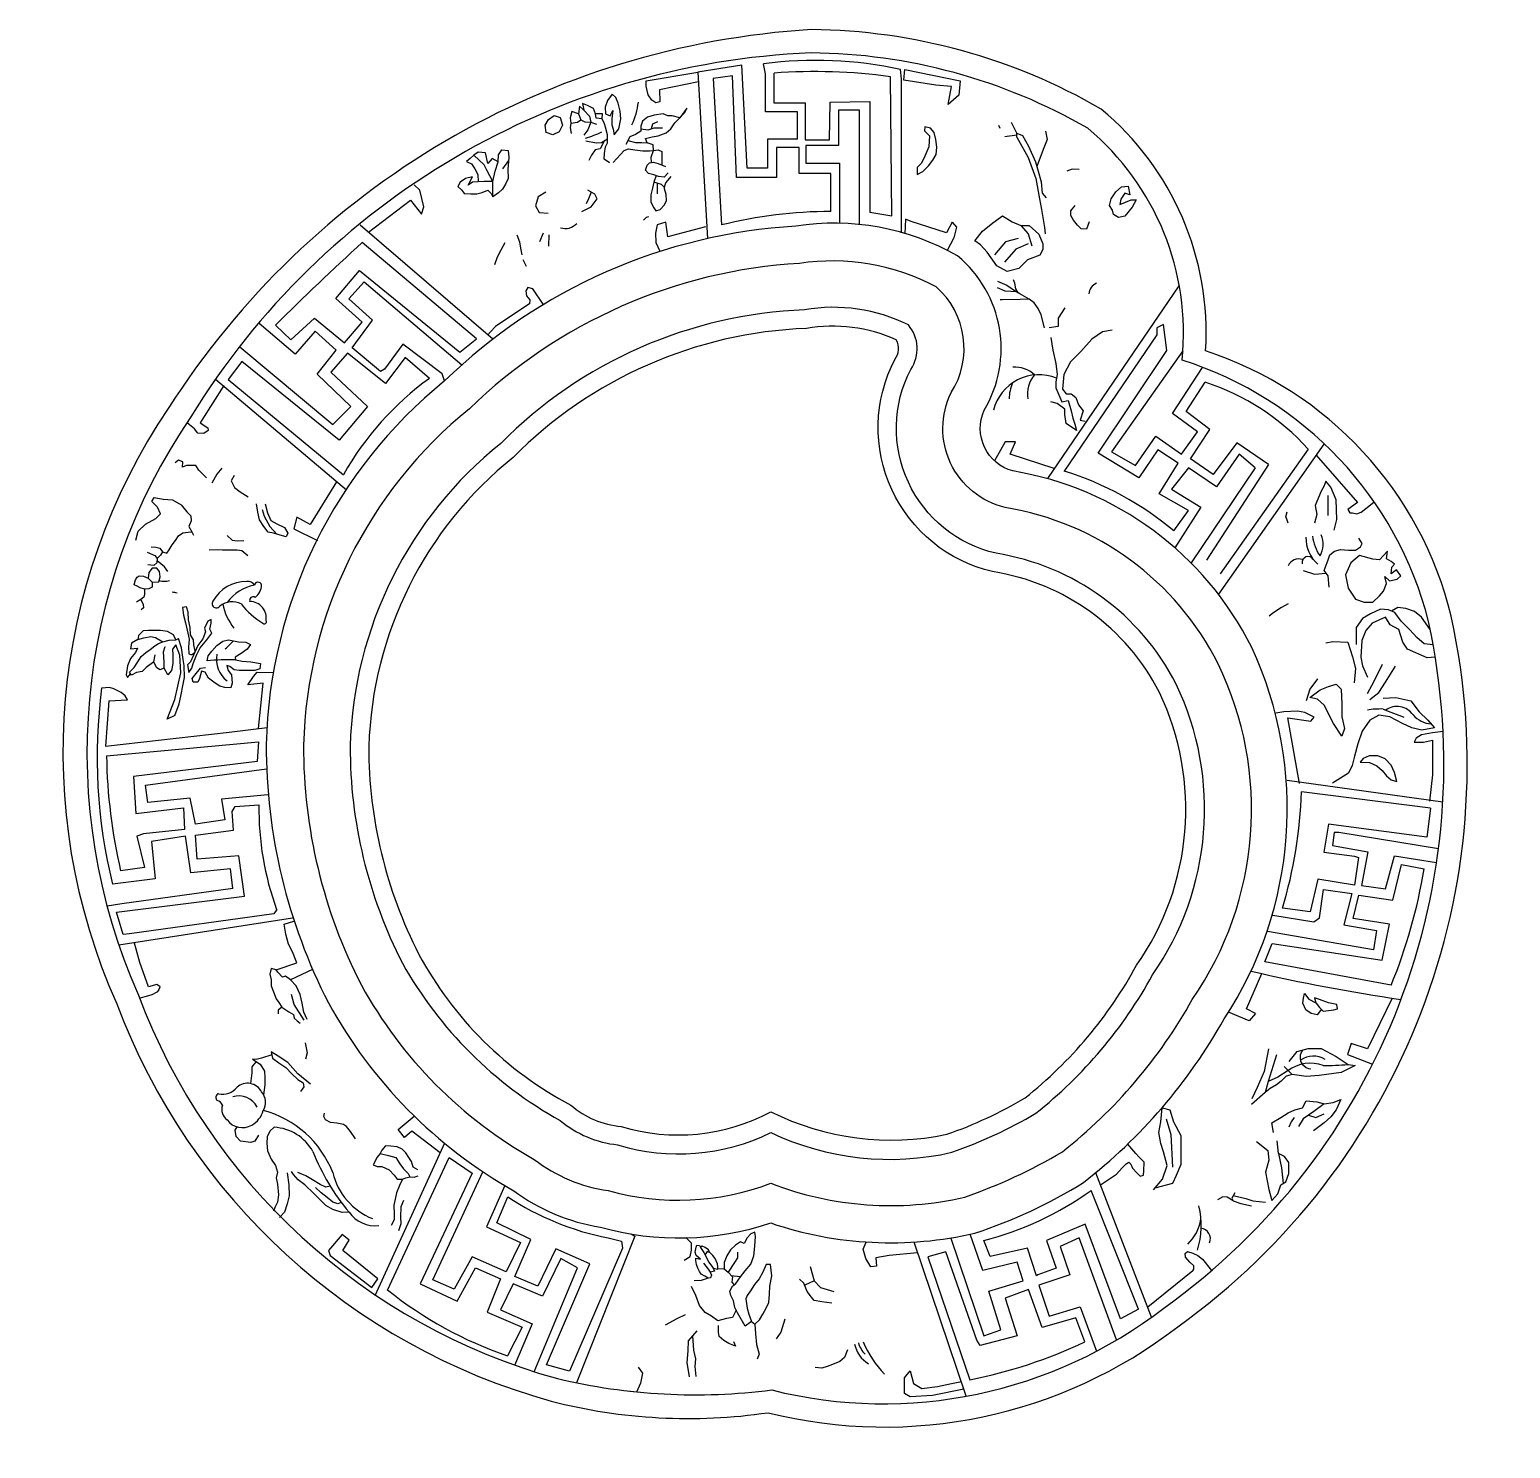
# Model space of a CAD drawing. Header units: metres. Extents: x 406 to 1993, y 4284 to 5805.
import ezdxf

# ---------------------------------------------------------------- set-up
doc = ezdxf.new("R2010")
doc.units = ezdxf.units.M
for name, color, linetype in [('3', 3, 'Continuous'), ('4', 4, 'Continuous'), ('7', 7, 'Continuous')]:
    doc.layers.add(name, color=color, linetype=linetype)

# ---------------------------------------------------------------- blocks, each defined once
blk = doc.blocks.new('窗-064')
at = {"layer": '3'}
blk.add_line((-599.5, 830.59), (-607.65, 826.5), dxfattribs=at)
for points in [[(379.11, 1460.02, 0.13), (82.51, 1540.83, 0.25), (-582.47, 1150.55, 0.26), (-638.54, 530.87, 0.24), (-189.37, 119.63, 0.09), (40.45, 107.47, 0.23), (460.49, 195.21, 0.3), (744.37, 931.32, 0.26), (480.15, 1211.55, 0.25)], [(258.21, 275.66, 0.06), (374.67, 329.94, 0.1), (525.28, 505.18, 0.26), (554.96, 903.36, 0.24), (298.76, 1092.72, -0.46), (268.04, 1157.7, 0.37), (239.49, 1323.16, 0.17), (66.06, 1355.1, 0.18), (-310.31, 1189.25, 0.22), (-501.54, 799.61, 0.12), (-434.82, 522.55, 0.14), (-236.16, 321.06, 0.12), (-143.2, 281.96, 0.15), (39.28, 286.51, 0.14)], [(227.97, 381.57, 0.05), (312.04, 420.63, 0.1), (431.49, 562.89, 0.27), (456, 855.31, 0.24), (277.18, 984.76, -0.49), (172.3, 1212.21, 0.31), (173.76, 1233.26, 0.15), (77.53, 1245.54, 0.19), (-236.76, 1107.29, 0.22), (-391.56, 797.3, 0.12), (-337.83, 574.45, 0.15), (-174.96, 412.93, 0.16), (-120.87, 390.01, 0.2), (39.36, 405.81, 0.17)]]:
    blk.add_lwpolyline(points, format="xyb", close=True, dxfattribs=at)
for points in [[(8.22, 1527.65), (-38.91, 1520.06), (-28.57, 1342.02)], [(67.9, 1448.44), (35.92, 1448.44), (35.92, 1417.26), (13.84, 1417.26), (8.22, 1527.65)], [(67.9, 1448.44), (67.9, 1477.62), (33.75, 1477.62), (33.75, 1518.33), (31.6, 1529.05)], [(-38.32, 1509.82), (-79.93, 1501.45), (-79.47, 1488.27), (-84.02, 1487.36), (-88.35, 1490.31), (-91.99, 1495.77), (-94.27, 1505.32), (-94.27, 1511), (-38.91, 1520.06)], [(103.69, 1370.87), (103.69, 1411.73), (69.68, 1411.73), (69.68, 1439.59), (45.55, 1439.59), (45.55, 1407.45), (2.64, 1407.45), (-1.65, 1516.19), (-22.57, 1513.51), (-13.57, 1356.42)], [(42.78, 1519.17), (42.78, 1487.23), (76.28, 1487.23), (76.28, 1447.68), (102.17, 1447.68), (102.93, 1487.99)], [(102.93, 1487.99), (145.57, 1488.75), (145.57, 1370.11), (169.18, 1366.3), (167.65, 1515.36)], [(179.52, 1347.91), (179.52, 1512.97), (178.56, 1523.15)], [(229.33, 1485.7), (233.14, 1504.72), (216.38, 1506.24), (182.12, 1511.56), (182.88, 1522.97), (242.27, 1510.8), (240.75, 1495.59), (229.33, 1485.7)], [(-128.5, 1453.02), (-123.63, 1459.5), (-121.47, 1470.31), (-122.01, 1478.42), (-124.18, 1487.06), (-126.88, 1493.01), (-130.67, 1496.79), (-135.54, 1489.76), (-138.24, 1482.74), (-137.7, 1475.71), (-132.83, 1473.55), (-130.13, 1478.96), (-131.21, 1470.31), (-131.21, 1463.83), (-129.59, 1458.96), (-128.5, 1453.02)], [(-166.91, 1475.71), (-173.95, 1477.88), (-175.57, 1471.39), (-175.03, 1465.45), (-168, 1466.53), (-164.21, 1469.23)], [(-160.96, 1479.5), (-165.83, 1483.82), (-166.91, 1475.71), (-164.21, 1469.23), (-159.88, 1467.07), (-153.39, 1466.53)], [(-141.49, 1470.31), (-140.95, 1475.71), (-148.52, 1475.71), (-150.68, 1481.12), (-157.18, 1484.36), (-162.59, 1486.52), (-160.96, 1479.5), (-155.01, 1473.01), (-153.39, 1466.53), (-147.44, 1464.37)], [(-129.59, 1423.3), (-117.68, 1436.27), (-113.36, 1437.89), (-106.32, 1436.81), (-97.67, 1435.73), (-90.63, 1435.73), (-86.31, 1436.27), (-86.85, 1442.21), (-93.34, 1444.38), (-94.96, 1449.24), (-87.93, 1450.86), (-81.44, 1451.94), (-72.78, 1455.18), (-67.91, 1459.5), (-63.58, 1465.99), (-52.76, 1476.8), (-50.6, 1481.66), (-58.17, 1471.39), (-66.29, 1473.55), (-71.16, 1473.55), (-76.03, 1475.71), (-85.76, 1474.09), (-92.8, 1471.93), (-98.21, 1467.61), (-99.83, 1462.21), (-99.83, 1456.8), (-105.78, 1453.56), (-111.73, 1450.86), (-116.06, 1442.75)], [(134.6, 1356.5), (134.6, 1479.62), (112.07, 1479.62), (112.07, 1441.6), (77.04, 1441.6), (77.04, 1422.58), (112.83, 1422.58), (112.83, 1357.93)], [(-201.55, 1455.56), (-202.58, 1463.34), (-198.95, 1469.57), (-192.72, 1473.72), (-186.49, 1471.64), (-183.89, 1463.34), (-187.52, 1456.08), (-194.28, 1452.97), (-201.55, 1455.56)], [(-175.03, 1465.45), (-175.57, 1460.59), (-174.72, 1454.44)], [(-153.39, 1466.53), (-156.63, 1458.42), (-161.2, 1452.81)], [(-133.5, 1423.13), (-139.32, 1427.08), (-138.78, 1433.03), (-137.7, 1440.05), (-135.54, 1444.38), (-135.54, 1453.02), (-137.7, 1461.13), (-138.78, 1464.91), (-141.49, 1470.31), (-147.98, 1470.85), (-148.52, 1475.71)], [(-99.83, 1459.5), (-92.26, 1458.42), (-85.76, 1460.59), (-76.57, 1460.59)], [(-81.98, 1467.07), (-87.39, 1464.37), (-89.01, 1459.5)], [(204.03, 1457.28), (209.49, 1451.83), (208.88, 1440.31), (204.63, 1430), (200.99, 1422.73), (196.14, 1417.88), (196.14, 1410.6), (202.21, 1413.63), (208.28, 1419.69), (213.13, 1425.76), (216.77, 1431.82), (217.38, 1439.7), (216.17, 1448.19), (214.35, 1455.46), (210.7, 1460.31), (204.63, 1461.53), (204.03, 1457.28)], [(283.53, 1463.45), (284.76, 1460.31)], [(302.97, 1454.86), (301.15, 1458.49), (297.27, 1466.17)], [(-158.97, 1446.68), (-147.98, 1444.38), (-142.03, 1444.92), (-135.54, 1448.7)], [(-138.78, 1446.81), (-143.65, 1437.89), (-149.06, 1436.81), (-152.85, 1431.41), (-155.75, 1425.65)], [(-113.9, 1446.81), (-105.78, 1444.92), (-98.75, 1444.92), (-93.34, 1444.38)], [(302.97, 1452.74), (290.23, 1450.8)], [(302.97, 1450.61), (302.97, 1454.86), (309.04, 1452.43), (315.71, 1440.91), (323, 1423.94), (326.03, 1414.24), (329.07, 1402.72), (330.28, 1390.59), (334.5, 1385.34)], [(302.97, 1450.61), (315.11, 1428.79), (323.6, 1406.36), (327.25, 1384.53), (329.67, 1373.01), (331.49, 1362.1), (332.71, 1353.61), (333.32, 1346.94)], [(333.89, 1457.05), (335.74, 1448.19), (331.49, 1437.28), (324.51, 1419.09)], [(-258.67, 1403.18), (-268.02, 1403.18), (-280.48, 1402.14), (-285.16, 1399.03), (-280.48, 1407.84), (-287.75, 1406.29), (-293.46, 1402.14), (-296.06, 1397.47), (-291.91, 1393.84), (-289.31, 1390.21), (-282.04, 1389.69), (-275.81, 1389.69), (-270.1, 1391.25), (-263.86, 1393.84), (-260.23, 1390.21), (-258.67, 1386.58), (-258.67, 1397.47), (-258.67, 1403.18), (-256.07, 1414.07), (-252.96, 1423.92), (-252.44, 1431.7), (-248.8, 1436.89), (-242.05, 1436.37), (-241.53, 1428.59), (-242.57, 1416.14), (-242.05, 1406.29), (-245.17, 1400.06), (-248.28, 1394.88), (-252.44, 1390.73), (-258.67, 1386.58)], [(-252.96, 1423.92), (-259.19, 1427.55), (-263.86, 1422.37), (-266.46, 1433.78), (-274.25, 1434.3), (-278.92, 1431.18), (-283.08, 1427.55), (-286.71, 1424.44), (-281.52, 1421.85), (-277.89, 1416.66), (-274.77, 1410.44), (-274.25, 1402.66)], [(-258.67, 1403.18), (-264.9, 1415.11), (-268.02, 1420.81), (-278.92, 1431.18)], [(-88.59, 1423.37), (-88.79, 1429.18), (-86.31, 1436.27), (-81.55, 1436.81), (-77.54, 1435.21), (-77.54, 1429.99), (-77.58, 1420.72)], [(-241.8, 1425.41), (-248.28, 1416.66)], [(-70.51, 1412.17), (-75.12, 1407.51), (-81.15, 1408.31), (-85.97, 1410.32), (-91.6, 1411.52), (-94.81, 1415.14), (-93.21, 1420.35), (-90.8, 1423.16), (-86.38, 1423.57), (-81.55, 1422.36), (-73.61, 1419.09)], [(369.83, 1415.86), (362.28, 1416.33), (356.62, 1413.98)], [(-392.03, 1348.6), (-346.83, 1383.14), (-335.21, 1367.97), (-332.53, 1376), (-337, 1393.85), (-342.91, 1399.25)], [(-83.56, 1409.32), (-85.97, 1402.29), (-87.58, 1395.87), (-89.19, 1388.65), (-89.19, 1381.02), (-85.97, 1374.6), (-83.96, 1371.39), (-79.14, 1372.99), (-74.72, 1377.81), (-72.31, 1382.63), (-72.71, 1389.05), (-74.72, 1395.07), (-74.32, 1398.28), (-73.11, 1401.49), (-67.55, 1408.49)], [(-74.52, 1396.67), (-77.94, 1399.88), (-85.97, 1402.29), (-85.97, 1402.29)], [(-81.96, 1389.85), (-81.96, 1393.86), (-81.96, 1401.09)], [(419.51, 1380.89), (425.58, 1383.32), (431.04, 1383.32), (426.79, 1375.44), (418.9, 1365.74), (412.22, 1364.53), (406.76, 1367.56), (405.55, 1372.41), (402.51, 1377.26), (404.33, 1384.53), (409.19, 1391.81), (415.26, 1397.26), (422.54, 1397.87), (424.36, 1388.78), (418.9, 1390.59), (414.65, 1383.93), (413.44, 1378.47), (419.51, 1380.89)], [(-201.71, 1391.65), (-209.89, 1386.53), (-212.97, 1376.82), (-208.87, 1369.66), (-199.15, 1369.15)], [(-163.35, 1370.69), (-153.37, 1375.7), (-146.76, 1384.29), (-149.4, 1389.57), (-156.74, 1393.6)], [(-153.07, 1391.59), (-156.02, 1384.29), (-158.66, 1379)], [(327.72, 1324), (314.38, 1318.88), (305.15, 1309.66), (292.83, 1306.58), (281.54, 1312.73), (271.28, 1327.08), (264.1, 1335.28), (257.94, 1339.38), (266.15, 1349.63), (277.44, 1358.85), (287.7, 1366.03), (297.96, 1359.88), (307.2, 1355.78), (316.43, 1355.78), (326.69, 1346.55), (330.8, 1336.3), (330.8, 1330.15), (327.72, 1324)], [(380.68, 1359.79), (377.85, 1351.78), (372.19, 1352.25), (367.94, 1356.02), (363.69, 1361.68), (360.86, 1366.39), (360.86, 1371.57), (365.58, 1377.23)], [(-258.77, 1234.1), (-400.91, 1356.23)], [(-91.72, 1364.95), (-94.42, 1364.4), (-97.13, 1361.43)], [(-30.6, 1354.34), (-54.82, 1348.08), (-71.2, 1343.55), (-73.11, 1359.39), (-82.35, 1356.43), (-84.09, 1347.55), (-83.74, 1337.63), (-79.55, 1328.22)], [(233.9, 1359.46), (227.81, 1348.05), (189.73, 1360.22), (183.64, 1362.5), (182.87, 1346.95)], [(233.9, 1359.46), (238.47, 1354.14), (235.42, 1342.73), (228.53, 1328.97)], [(307.2, 1355.78), (315.06, 1346.99), (319.02, 1334.1)], [(-491.74, 1248.96), (-475.05, 1233.22), (-449.92, 1256.32), (-417.74, 1230.21), (-398.64, 1252.3), (-426.79, 1277.41), (-401.65, 1307.54), (-294.07, 1220.17), (-275.97, 1234.23), (-398.64, 1337.67)], [(-245.91, 1337.2), (-250.02, 1329.3), (-254.13, 1322.03), (-256.66, 1313.81)], [(-232.93, 1345.73), (-230.09, 1338.15), (-228.82, 1331.51), (-227.55, 1324.56)], [(-204.62, 1347.75), (-208.53, 1338.28)], [(-198.49, 1345.7), (-198.86, 1333.64)], [(304.67, 1342.04), (291, 1338.46), (278.97, 1324.51)], [(315.32, 1336.15), (301.87, 1330.32), (289.84, 1316.37)], [(-226.29, 1319.5), (-222.81, 1312.23)], [(-310.31, 1189.25), (-312.79, 1196.93), (-355, 1228.74), (-374.91, 1201.7), (-378.89, 1199.31), (-409.47, 1224.77), (-387.65, 1254.2), (-413.14, 1277.27), (-396.41, 1295.56), (-292.02, 1206.4)], [(-204.5, 1271.33), (-215.89, 1288.02), (-221.12, 1289.32), (-223.08, 1285.74), (-222.42, 1280.52), (-218.83, 1276.28), (-219.48, 1271.71), (-227.65, 1266.5), (-255.72, 1247.59), (-260.95, 1241.72), (-264.03, 1238.61)], [(316.3, 1276.76), (306.27, 1282.43), (302.59, 1284.77), (290.55, 1285.44), (282.19, 1289.11)], [(282.53, 1296.13), (292.23, 1291.78), (302.59, 1284.77)], [(304.43, 1283.6), (301.92, 1288.11), (300.92, 1294.12), (299.58, 1297.46)], [(476.8, 1291.08), (335.87, 1084.51)], [(332.62, 1246.24), (329.34, 1260.06), (326, 1266.74), (321.65, 1272.75), (316.3, 1276.76), (306.6, 1276.42), (287.54, 1276.09), (285.2, 1276.09)], [(354.39, 1267.41), (347.52, 1256.65), (347.52, 1247.54), (337.84, 1246.09)], [(-529.64, 1225.73), (-429.99, 1142.55), (-410.88, 1161.64), (-446.86, 1196.45), (-426.62, 1222.27), (-449.1, 1242.48), (-470.46, 1217.78), (-509.11, 1250.73)], [(405.4, 1243.57), (395.09, 1241.68), (383.36, 1233.87), (371.63, 1220.85), (360.55, 1209.79), (353.39, 1196.12), (352.08, 1180.5), (355.99, 1175.29), (361.21, 1175.29), (366.42, 1171.39), (369.03, 1163.58), (374.24, 1157.07), (370.98, 1147.31), (376.19, 1146)], [(471.27, 1028.45), (487, 1050.21), (455.54, 1068.34), (476.11, 1100.97), (454.33, 1115.47), (433.76, 1085.26), (390.19, 1111.85), (464.01, 1221.84), (460.38, 1249.63), (453.12, 1246.01), (453.12, 1238.76), (353.89, 1092.51)], [(339.48, 1235.67), (341.66, 1222.15), (344.91, 1207.83), (346.22, 1196.12), (344.91, 1188.31), (344.91, 1181.8), (351.43, 1166.83), (351.43, 1166.83), (357.95, 1168.13), (361.21, 1157.07), (363.16, 1149.26), (365.12, 1142.75), (367.07, 1136.24)], [(-326.57, 1191.96), (-352.43, 1214.41), (-373.79, 1186.34), (-414.26, 1218.9), (-432.24, 1198.69), (-392.9, 1161.64), (-423.25, 1125.71), (-527.79, 1209.92), (-542.41, 1190.83), (-418.75, 1088.66)], [(480.94, 1221.51), (404.71, 1113.06), (430.13, 1098.55), (451.91, 1129.98), (479.74, 1110.64), (496.68, 1134.81), (470.06, 1154.15), (502.2, 1203.73)], [(-415.59, 1071.95), (-555.84, 1190.66)], [(-546.87, 1184.36), (-570.62, 1147.1), (-572.4, 1144.44), (-563.99, 1139.06), (-563.66, 1136.04), (-568.36, 1132.68), (-574.75, 1133.35), (-578.45, 1137.72), (-583.83, 1142.08), (-586.55, 1144.59)], [(572.92, 1099.76), (539.04, 1122.73), (513.62, 1088.88), (489.42, 1105.81), (509.99, 1137.23), (484.58, 1156.57), (504.89, 1187.73)], [(367.07, 1136.24), (355.99, 1143.4), (354.69, 1153.16), (354.69, 1159.02), (346.22, 1164.88), (339.7, 1166.83)], [(343.16, 1095.21), (296.02, 1110.7), (301.58, 1124.03), (290.46, 1124.03), (279.17, 1103.69)], [(632.19, 1121.5), (519.32, 960.5)], [(615.42, 1116.05), (520.88, 982.52)], [(-591.39, 1096.66), (-590.8, 1102.6), (-595.52, 1104.37), (-599.06, 1101.42)], [(-565.63, 1085.36), (-573.79, 1093.52), (-576.94, 1098.54), (-586.99, 1098.54), (-591.39, 1096.66)], [(-548.98, 1095.72), (-554.32, 1089.13), (-559.97, 1079.72)], [(558.4, 1096.14), (541.46, 1110.64), (517.25, 1075.59), (487, 1096.14), (468.85, 1073.17), (500.31, 1053.83), (472.59, 1010.45)], [(558.4, 1096.14), (490.04, 994.03)], [(572.92, 1099.76), (506.36, 997.03)], [(623.78, 1109.5), (668.21, 1059.05), (658.03, 1051.35), (659.88, 1047.96), (662.97, 1047.96), (667.6, 1046.72), (672.23, 1048.57), (677.16, 1052.58), (685.73, 1059.21)], [(-535.99, 1087.88), (-538.94, 1082), (-535.4, 1074.93), (-529.51, 1070.22), (-520.96, 1064.93)], [(-426.14, 1080.89), (-454.28, 1035.22), (-468.75, 1043), (-472.08, 1030.77), (-446.58, 1018.04)], [(643.23, 1029.28), (645.99, 1040.82), (645.41, 1061.61), (639.63, 1075.47), (634.43, 1081.83), (632.11, 1076.05), (629.22, 1070.85), (622.86, 1055.84), (624.6, 1046.02), (622.02, 1036.86)], [(-641.15, 1018.51), (-638.74, 1028.26), (-630.79, 1035.58), (-619.78, 1041.69), (-614.89, 1046.58), (-617.95, 1053.91), (-624.06, 1060.01), (-621.62, 1064.29), (-611.83, 1062.46), (-602.05, 1061.84), (-592.88, 1056.35), (-586.76, 1049.02), (-582.48, 1044.74), (-581.87, 1039.25), (-584.32, 1033.14), (-581.27, 1027.46)], [(636.74, 1044.86), (636.74, 1054.68), (636.74, 1066.23)], [(-502.75, 1057.43), (-500.04, 1047.85), (-496.5, 1039.61), (-490.02, 1036.08), (-481.77, 1031.96), (-478.23, 1026.07), (-480, 1021.95), (-486.48, 1023.72), (-493.55, 1026.07), (-499.45, 1027.25), (-504.16, 1033.14), (-508.88, 1040.2), (-510.65, 1048.44), (-511.92, 1057.4)], [(-505.93, 1051.39), (-503.57, 1044.32), (-497.68, 1033.14), (-490.02, 1024.9)], [(593.82, 1036.63), (592.61, 1040.96), (591.57, 1043.56), (592.79, 1048.81)], [(-612.8, 1005.9), (-608.01, 1004.53), (-605.61, 1008.29), (-602.52, 1013.43), (-598.75, 1018.22), (-595.67, 1023.01), (-590.87, 1026.44), (-585.04, 1027.12), (-581.27, 1027.46), (-579.41, 1023.73)], [(-543.44, 1023.63), (-538.04, 1018.65), (-532.23, 1017.82), (-525.58, 1018.03)], [(632.69, 985.95), (636.74, 997.5), (638.47, 1002.7), (643.68, 1006.74), (650.04, 1008.48), (658.71, 1007.9), (666.23, 1007.9), (671.44, 1011.36), (673.17, 1014.83), (669.7, 1020.61)], [(-629.2, 1005.53), (-621.03, 1002.13), (-618.29, 998.71), (-618.63, 994.26), (-622.06, 991.18), (-628.42, 992.18)], [(-625.03, 1011.2), (-620, 1011.03), (-615.55, 1010), (-612.8, 1005.9), (-614.86, 1002.47), (-618.29, 998.71)], [(-521.14, 1001.73), (-527.66, 1007.04), (-532.64, 1007.87), (-540.53, 1007.87), (-548.42, 1007.87), (-553.82, 1008.28), (-562.54, 1007.87)], [(700.35, 1006.74), (691.68, 997.5), (684.74, 998.08), (670.28, 1002.12), (661.03, 994.04), (655.24, 981.33), (658.14, 966.89), (666.23, 955.34), (675.48, 951.87), (684.74, 951.87), (691.68, 958.81), (696.3, 964), (699.19, 972.09), (697.46, 979.6), (702.66, 974.98), (710.76, 976.71), (714.81, 980.18), (710.18, 986.53), (704.4, 982.49), (704.98, 989.42), (707.87, 992.88), (704.4, 995.77), (699.19, 998.66), (699.19, 998.66), (700.35, 1006.74)], [(-616.57, 973.72), (-615.2, 979.2), (-615.89, 985.02), (-618.63, 988.44), (-623.77, 988.44), (-627.54, 983.99), (-628.23, 977.83), (-623.77, 973.38), (-616.57, 973.72)], [(-607.12, 984.91), (-610.41, 989.81), (-618.46, 996.48)], [(610.14, 985.95), (622.28, 981.91), (634.72, 983.06)], [(637.9, 968.05), (636.74, 980.18), (632.69, 985.95)], [(-623.77, 973.38), (-623.77, 968.24), (-627.54, 966.19), (-632, 965.85), (-636.8, 967.22), (-639.88, 969.27), (-643.11, 970.51), (-641.59, 976.12), (-639.88, 978.85), (-637.82, 980.22), (-633.03, 979.88), (-628.23, 977.83)], [(-632, 965.85), (-632, 960.71), (-632.68, 957.29), (-635.77, 954.89), (-640.51, 952.14)], [(-635.77, 954.89), (-633.37, 949.42), (-633.03, 945.99), (-635.61, 943.77)], [(-577.71, 899.47), (-579.04, 906.15), (-579.49, 911.54), (-582.64, 916.94), (-583.09, 925.03), (-584.89, 933.12), (-585.34, 941.21), (-587.14, 947.06), (-591.19, 946.16), (-590.29, 938.07), (-588.04, 929.97), (-586.24, 921.88), (-583.99, 912.44), (-584.89, 903.9), (-584.44, 896.71), (-582.42, 895.76), (-581.33, 896.06), (-579.44, 897), (-578.33, 898.04)], [(593.82, 950.13), (586.93, 946.2), (577.58, 940.3), (573.64, 936.86)], [(749.38, 906.16), (739.87, 907.36), (731.81, 914.17), (724.37, 922.22), (715.07, 931.51), (708.25, 940.8), (701.43, 943.89), (692.75, 944.51), (682.2, 939.56), (673.52, 934.61), (666.7, 924.7), (666.7, 914.17), (666.7, 906.74)], [(746.16, 922.86), (736.77, 935.84), (729.33, 942.04), (720.03, 945.13), (711.35, 946.37), (704.84, 942.35)], [(-598.5, 911.64), (-601, 917.14), (-607.51, 920.64), (-615.03, 921.64), (-627.55, 921.64), (-633.56, 921.14), (-638.57, 916.14), (-639.07, 912.14), (-632.56, 913.64), (-625.04, 915.14), (-620.04, 914.14), (-612.52, 909.64)], [(-584.44, 876.48), (-581.29, 881.42), (-579.94, 886.37), (-576.34, 895.36), (-572.29, 903), (-565.09, 911.54), (-559.69, 918.74), (-561.94, 923.23), (-560.59, 929.53), (-560.59, 933.57), (-564.19, 931.77), (-567.79, 924.13), (-566.44, 920.08), (-569.59, 912.89), (-574.99, 905.7), (-582.64, 888.17), (-585.79, 885.02), (-584.44, 876.48)], [(751.63, 893.01), (742.97, 892.49), (721.89, 901.78), (716.93, 909.21), (712.59, 922.84), (703.29, 927.79), (698.33, 935.84), (684.07, 929.65), (677.24, 921.6), (672.9, 911.07), (671.66, 893.11), (673.52, 883.82), (679.04, 871.79)], [(-639.07, 912.14), (-646.08, 908.13), (-647.08, 902.13), (-639.57, 902.63), (-641.57, 898.13), (-647.08, 891.62), (-650.09, 883.62), (-651.59, 874.11), (-650.09, 871.11), (-647.08, 875.36)], [(-622.04, 888.12), (-630.05, 882.12), (-634.56, 877.62), (-640.57, 876.62), (-646.08, 873.61), (-648.09, 877.12), (-643.08, 882.12), (-639.07, 888.12), (-635.56, 893.63), (-630.55, 898.13), (-626.05, 901.13), (-621.04, 905.13), (-617.03, 907.63), (-612.52, 909.64), (-605.51, 911.14), (-598.5, 911.64), (-595.49, 913.14)], [(-598.54, 906.34), (-602, 901.63), (-601.5, 895.63), (-601.5, 886.12), (-603, 878.62), (-607.01, 874.11), (-607.01, 874.11), (-611.02, 881.12), (-611.02, 887.62), (-611.52, 898.63), (-610.02, 904.63), (-610.02, 904.63)], [(-607.65, 826.5), (-599.55, 847.72), (-592.99, 876.11), (-593.99, 895.13), (-598.54, 906.34)], [(-599.5, 830.59), (-594.99, 843.09), (-592.99, 851.1), (-590.48, 864.11), (-588.98, 871.11), (-589.48, 884.12), (-590.48, 890.62), (-592.49, 903.13), (-595.49, 913.14)], [(-564.94, 889.12), (-563.93, 894.63), (-559.93, 899.63), (-554.42, 905.63), (-547.9, 910.14), (-541.89, 911.64), (-531.37, 909.64), (-523.36, 909.14), (-518.35, 906.63), (-521.86, 901.63), (-528.37, 897.13), (-534.88, 893.13), (-534.38, 890.12), (-527.37, 888.62), (-517.85, 888.12), (-507.83, 886.12), (-508.33, 880.62), (-513.84, 878.62), (-519.85, 878.62), (-530.37, 878.62), (-535.88, 879.62), (-540.39, 883.12), (-543.9, 884.12), (-542.39, 878.62), (-538.89, 874.11), (-537.89, 865.11), (-539.39, 860.11), (-545.9, 860.61), (-551.41, 862.11), (-556.42, 865.11), (-563.43, 870.61), (-563.43, 870.61), (-566.94, 877.12), (-570.95, 878.12), (-572.95, 870.11), (-574.95, 866.11), (-579.96, 866.11), (-580.96, 870.11), (-577.96, 873.61), (-571.95, 881.12), (-566.44, 882.12)], [(634.16, 908.37), (641.9, 909.83), (658.02, 909.21)], [(658.02, 909.21), (662.76, 893.35), (666.14, 880.95), (664.56, 865.4)], [(-611.02, 881.12), (-615.53, 879.62), (-619.03, 882.12), (-622.04, 888.12), (-620.54, 895.63)], [(-509.88, 816.49), (-504.87, 865.36), (-521.23, 863.32), (-515.1, 872.51), (-511.25, 877.12), (-493.49, 876.58)], [(678.98, 854.29), (686.26, 867.23), (694.96, 885.74)], [(681.41, 847.83), (691.12, 855.1), (698.4, 866.42), (708.92, 883.39)], [(-670.41, 846.4), (-650.33, 847.39), (-652.83, 851.68), (-657.13, 855.25), (-665, 859.19), (-669.65, 860.61), (-677.94, 859.76)], [(625.4, 869.67), (617.29, 858.86), (613.25, 846.22)], [(651.56, 808.42), (642.54, 821.93), (632.62, 841.75), (625.4, 848.05), (617.29, 849.86), (628.11, 857.96), (637.13, 861.57), (645.25, 864.27), (650.66, 858.86), (651.56, 842.65), (651.56, 829.14), (654.27, 816.52), (651.56, 808.42)], [(-670.41, 846.4), (-673.9, 797.62), (-541.35, 812.72), (-500.68, 817.59)], [(695.76, 848.95), (709.28, 849.86), (725.52, 846.25), (734.54, 834.54), (743.56, 825.53), (750.77, 817.42), (737.24, 814.72), (726.42, 817.42), (716.5, 821.93), (702.97, 829.14), (691.25, 830.94), (681.32, 825.53), (673.21, 813.82), (668.7, 800.31), (665.09, 786.8), (662.38, 776.89), (658.78, 768.78), (641.64, 757.97)], [(605.97, 757.5), (593.6, 827.97), (618.33, 824.34), (621.97, 828.7), (611.79, 833.78), (603.78, 835.24), (589.24, 834.51), (580.6, 833.08)], [(759.96, 813.5), (748.53, 811.99), (736.9, 809.81), (731.08, 806.18), (728.89, 801.82), (739.08, 801.82), (748.53, 804), (748.53, 766.94), (745.62, 738.61)], [(-672.74, 787.17), (-509.95, 802.27), (-511.11, 781.36), (-643.67, 765.1), (-641.34, 725.62), (-590.18, 731.42), (-589.02, 708.2), (-633.2, 703.55), (-640.18, 701.23), (-632.04, 667.55), (-657.62, 664.06)], [(710.44, 759.64), (707.76, 769.43), (704.2, 777.44), (697.96, 784.11), (689.95, 787.22), (680.6, 787.22), (674.36, 784.55), (671.24, 780.55), (681.04, 780.1), (689.06, 776.55), (694.85, 771.65), (699.3, 765.87), (704.2, 761.42), (710.44, 759.64)], [(-499.63, 745.5), (-549.48, 740.71), (-546, 718.65), (-577.39, 714), (-583.2, 741.88), (-628.55, 737.23), (-630.88, 755.81), (-501.24, 773.22)], [(759.64, 737.75), (592.72, 760.95)], [(746.35, 731.35), (608.15, 748.78)], [(-490.33, 622.4), (-493.51, 617.96), (-647.91, 596.38), (-654.9, 595.75), (-661.89, 619.87), (-524.64, 637), (-531, 680.16), (-575.47, 676.35), (-577.38, 702.37), (-536.71, 707.44), (-537.99, 727.75), (-534.81, 732.83), (-509.39, 734.73)], [(746.35, 731.35), (742.71, 700.11), (637.24, 713.91), (632.15, 684.12), (664.88, 679.76), (669.25, 678.31), (664.88, 648.52), (625.61, 655.06), (617.6, 620.19), (587.78, 623.82)], [(-537.35, 645.25), (-539.89, 666.19), (-582.46, 661.75), (-588.18, 701.1), (-624.4, 695.39), (-620.59, 655.4), (-666.34, 649.69)], [(755, 687.55), (648.27, 705.08), (643.09, 705.08), (641.37, 691.3), (679.31, 684.41), (672.41, 648.23), (698.28, 644.79), (707.77, 680.1), (752.98, 673.03)], [(706.04, 632.73), (715.53, 670.63), (739.67, 666.32)], [(-537.35, 645.25), (-656.17, 628.75), (-671.89, 625.96)], [(568.94, 566.41), (576.7, 586.22), (694.83, 568.14), (702.59, 606.89), (663.79, 612.92), (669.83, 637.9), (706.04, 632.73)], [(577.47, 616.39), (621.54, 609.48), (627.57, 613.78), (631.88, 643.93), (662.07, 639.62), (653.44, 606.03), (688.8, 600), (685.35, 579.33), (571.93, 599.03)], [(-659.42, 584.72), (-473.19, 613.59)], [(-490.73, 557.85), (-468.67, 565.35), (-473.2, 577.12), (-477.73, 585.26), (-480.45, 596.12), (-482.26, 606.98), (-472.06, 610.14)], [(-616.55, 536.39), (-615.34, 539.74), (-618.68, 542.17), (-627.81, 539.74), (-636.94, 565.57), (-640.89, 580.15), (-642.72, 586.53)], [(-457.68, 504.78), (-461.38, 512.58), (-463.11, 522.07), (-465.26, 531.55), (-469.58, 540.6), (-475.62, 547.07), (-480.8, 550.95), (-484.25, 550.09), (-489, 555.26), (-490.73, 557.85), (-496.34, 559.14), (-497.63, 553.1), (-496.34, 547.07), (-496.34, 540.6), (-493.75, 534.14), (-490.73, 526.81), (-488.14, 522.93), (-484.69, 517.75), (-477.35, 513.01), (-472.17, 509.99), (-471.74, 506.11), (-468.28, 503.1), (-465.15, 500.8)], [(-452.02, 558.16), (-475.62, 547.07)], [(704.32, 541.44), (568.94, 566.41)], [(558.88, 511.18), (549.11, 516.06), (565.57, 553.88)], [(-616.55, 536.39), (-618.68, 533.96), (-624.16, 531.23), (-630.24, 529.4), (-635.72, 527.88), (-637.29, 527.49)], [(-461.01, 503.89), (-471.57, 520.77), (-474.56, 531.59)], [(629.61, 515.66), (625.15, 509.72), (618.71, 511.21), (612.76, 515.17), (609.79, 522.1), (610.28, 527.54), (611.28, 532.49), (616.23, 526.55), (623.67, 522.59), (625.65, 520.12)], [(645.97, 520.61), (637.05, 522.59), (627.63, 526.06), (622.18, 528.04), (623.67, 522.59), (627.63, 517.64), (631.59, 513.68), (637.05, 514.18), (642.99, 515.17), (646.96, 516.16), (645.97, 520.61)], [(705.54, 527.56), (679.05, 473.13), (661.47, 478.98), (657.56, 467.27), (684.47, 456.75)], [(-484.69, 517.75), (-488.57, 514.74), (-488.57, 510.86)], [(558.88, 511.18), (552.04, 503.38), (530.06, 512.47)], [(-459.81, 479.59), (-457.68, 468.99), (-459.28, 462.09)], [(-495.54, 466.64), (-506.61, 463.3), (-512.27, 461.76), (-516.38, 462.27), (-508.15, 456.62), (-503.52, 449.42), (-503, 442.22), (-503, 434.51), (-504.36, 423.99)], [(-453.99, 435.47), (-467.49, 446.34), (-478.3, 458.67), (-488.59, 465.35), (-496.31, 469.98), (-494.77, 463.3), (-488.08, 458.16), (-480.36, 453.02), (-474.18, 446.34), (-467.49, 440.17), (-461.83, 436.57), (-461.32, 432.46), (-464.83, 427.34)], [(581.45, 466.87), (572.39, 438.1), (569.18, 426.33), (554.81, 413.6)], [(572.94, 473.26), (568.11, 448.8), (560.61, 431.68), (555.1, 419.69)], [(594.89, 459.5), (603.46, 470.21), (615.25, 473.42), (629.17, 473.42), (645.24, 464.86), (658.1, 456.29), (665.6, 455.22), (650.6, 447.73), (627.03, 444.52), (613.1, 443.45), (598.1, 445.59), (589.53, 454.15)], [(-512.27, 459.44), (-516.9, 454.05), (-516.9, 447.36), (-518.42, 435.97)], [(598.1, 445.59), (591.95, 443.89), (586.5, 438.45), (581.54, 434.49), (574.6, 430.53), (569.18, 426.33)], [(593.82, 449.87), (583.03, 442.9), (572.39, 438.1)], [(578.19, 383.55), (576.26, 394), (585.91, 399.63), (593.96, 404.45), (601.2, 407.66), (609.24, 410.07), (613.26, 417.3), (624.53, 416.5), (632.57, 414.09), (642.22, 415.69), (650.27, 418.91), (650.27, 418.91), (645.44, 407.66), (639.81, 400.43), (632.57, 394), (621.27, 385.35)], [(632.57, 414.09), (621.31, 406.05), (610.05, 398.02), (605.13, 390.07)], [(-405.71, 376.72), (-411.14, 384.56), (-415.45, 389.82), (-418.8, 392.21), (-425.98, 393.65), (-432.68, 394.13), (-437.95, 397), (-439.86, 400.82), (-438.91, 404.17)], [(-315.21, 361.74), (-345.44, 384.97), (-353.33, 378.14), (-360.17, 386.54), (-342.95, 401.12)], [(449.46, 321.88), (459.23, 333.59), (464.12, 348.22), (460.21, 362.86), (457.28, 371.64), (455.32, 383.35), (457.28, 395.06), (458.78, 409.98), (467.05, 407.75), (470.95, 395.06), (478.77, 380.43), (478.77, 364.81), (478.77, 349.2), (473.88, 337.49), (469.98, 328.71), (450.99, 323.71)], [(463.14, 397.99), (468.02, 381.4), (469.98, 346.27)], [(600.39, 399.63), (597.18, 394.8), (594.76, 389.29)], [(615.68, 402.04), (623.72, 399.63), (632.57, 403.64)], [(-509.94, 380.75), (-513.87, 374.29), (-518.03, 372.91), (-529.11, 374.29), (-533.73, 379.37), (-534.66, 385.83), (-532.81, 389.52)], [(-493.08, 389.06), (-497.7, 384.91), (-500.47, 378.91), (-500.93, 371.99), (-500.01, 363.68), (-496.31, 354.91), (-491.69, 347.99), (-489.38, 341.07), (-490.77, 335.07), (-489.38, 328.15), (-488.46, 316.61), (-489.38, 308.77), (-492.15, 303.23), (-493.57, 299.03)], [(-339.02, 343.52), (-343.93, 346.51), (-345.96, 352.24), (-348.66, 356.63), (-352.04, 361.69), (-355.75, 365.74), (-361.16, 368.1), (-367.91, 368.77), (-373.65, 369.11), (-377.71, 364.72), (-379.4, 361.01), (-382.77, 356.96), (-386.83, 348.87), (-382.44, 347.18), (-377.71, 347.18), (-369.6, 343.47), (-364.2, 337.73), (-361.16, 333.35), (-355.41, 333.35), (-351.7, 335.04), (-347.64, 336.05), (-342.92, 335.71), (-338.73, 337.04)], [(-310.53, 372.03), (-384.95, 208.27)], [(392.83, 327.34), (410.07, 338.88), (416.15, 345.78), (420.13, 349.97), (423.27, 351.65), (425.37, 349.55), (427.25, 345.37), (431.65, 340.34), (435.42, 336.58), (438.78, 337.62), (439.2, 342.44), (439.62, 351.65), (433.96, 357.51), (430.6, 360.85), (426.41, 366.09), (421.96, 370.95)], [(560.09, 373.83), (572.24, 364.27), (573.04, 353.83), (569.82, 340.97), (573.04, 322.49), (576.26, 310.44), (582.7, 317.67), (585.91, 327.31), (591.54, 330.53), (594.76, 339.37), (594.76, 351.42), (589.94, 357.85), (583.5, 361.06), (582.12, 374.55)], [(-379.4, 361.01), (-370.28, 358.99), (-362.51, 356.63), (-358.45, 349.88), (-354.4, 344.48), (-349.33, 339.42), (-347.64, 336.05)], [(-371.37, 214.65), (-305.29, 356.82), (-280.72, 339.89), (-336.63, 221.42), (-296.81, 202.81), (-277.33, 238.35), (-250.22, 226.5), (-264.62, 190.96), (-227.34, 174.88), (-242.98, 144.18)], [(583.5, 361.06), (586.72, 345.79), (588.73, 328.92)], [(-479.22, 340.15), (-477.37, 327.22), (-476.9, 315.69), (-479.22, 306.92), (-481.99, 298.15), (-487.18, 292.5)], [(-412.68, 298.15), (-420.08, 297.69), (-430.24, 300.92), (-437.63, 305.07), (-444.1, 311.53), (-450.57, 317.99), (-460.27, 327.22), (-467.2, 332.76), (-472.28, 338.3), (-474.59, 341.53)], [(-433, 326.13), (-437.63, 324.92), (-443.64, 327.69), (-451.96, 332.76), (-458.89, 336.92), (-467.66, 340.61)], [(-355.41, 333.35), (-358.79, 326.6), (-361.83, 318.84), (-363.18, 312.09), (-364.87, 305.68), (-364.53, 295.9), (-364.53, 289.83), (-367.53, 283.97)], [(-245.77, 326.61), (-265.47, 282.35), (-229.03, 265.43), (-244.28, 234.12), (-280.72, 250.19), (-300.2, 215.5), (-323.08, 225.65), (-269.3, 341.41)], [(447.58, 185.59), (387.77, 340.43)], [(-421.04, 308.62), (-424.7, 306.92), (-430.24, 308.77), (-436.25, 313.84), (-442.71, 318.92), (-448.72, 324.46)], [(433.68, 193.97), (382.88, 321.42)], [(536.61, 318.7), (533.47, 313.15), (534.92, 310.25), (528.64, 314.11), (523.8, 314.59), (518.36, 311.49)], [(-354.33, 310.63), (-357.1, 303.66), (-357.44, 293.2), (-357.1, 285.44), (-359.83, 278.02)], [(-134.99, 270.5), (-120.59, 267.12), (-119.74, 259.5), (-176.51, 127.49), (-201.08, 134.26), (-154.48, 242.58), (-190.91, 258.66), (-210.4, 218.88), (-234.97, 229.04), (-218.02, 268.81), (-254.45, 286.58), (-242.59, 314.51)], [(534.92, 310.25), (543.14, 307.35), (554.74, 304.94)], [(535.04, 315.92), (548.45, 312.66), (556.19, 310.25), (569.72, 308.8)], [(-381.81, 226.49), (-419.34, 256.97), (-412.45, 268.17), (-420.21, 274.2), (-434.86, 256.97), (-433.14, 251.81), (-388.3, 217.36), (-381.81, 226.49)], [(-110.49, 274.86), (-106.4, 272.31), (-169.02, 114.98)], [(-53.38, 246.55), (-47.21, 250.4), (-45.67, 257.33), (-45.67, 265.03), (-51.62, 270.85)], [(18.56, 180.88), (11.95, 175.93), (3.7, 190.23), (0.94, 195.73), (-0.71, 202.87), (-3.46, 208.92), (-4.56, 213.32), (-4.56, 213.32), (-1.81, 218.82), (2.04, 221.57), (7, 228.72), (11.95, 235.31), (18.01, 242.46), (21.31, 251.26), (22.41, 261.71), (22.96, 272.15), (22.41, 276.55), (18.01, 274.9), (14.16, 270.5), (10.85, 264.46), (7, 266.11), (1.49, 262.81), (-4.01, 257.86), (-7.86, 251.26), (-10.62, 244.11), (-10.62, 237.51), (-6.21, 233.67), (-1.81, 228.72), (-2.36, 223.22), (0.12, 220.19)], [(232.37, 270.39), (267.58, 165.4), (286.03, 171.85), (273.11, 213.32), (310.02, 224.38), (303.56, 244.66), (266.65, 235.44), (253.15, 274.48)], [(433.68, 193.97), (414.3, 183.83), (376.46, 285.21), (334.94, 267.7), (345.09, 238.21), (325.71, 230.84), (324.02, 229.72), (314.52, 259.51), (274.39, 250.54), (267.67, 267.57)], [(410.05, 161.08), (370, 270.47), (349.7, 261.25), (359.85, 230.84), (326.63, 219.78), (337.71, 186.6), (370.93, 196.73), (388.39, 149.03)], [(-32.95, 243.56), (-27.94, 237.15), (-25.53, 233.94), (-24.13, 230.54), (-25.13, 227.53), (-27.94, 227.33), (-31.35, 229.33), (-35.16, 231.74), (-37.17, 234.54), (-38.97, 238.15), (-40.18, 242.16), (-40.98, 246.16), (-40.98, 248.77), (-36.16, 247.77), (-40.78, 251.77), (-41.58, 255.18), (-40.58, 260.59), (-39.77, 262.79), (-36.97, 262.19), (-35.16, 258.99), (-32.55, 254.98), (-30.55, 251.77), (-27.34, 244.76), (-23.93, 240.15), (-22.32, 237.95), (-20.92, 234.74), (-23.73, 234.14), (-25.53, 233.94)], [(-26.13, 254.62), (-27.34, 257.78), (-31.15, 260.39), (-34.36, 261.59), (-36.06, 260.59)], [(-22.32, 237.95), (-17.51, 237.15), (-17.31, 239.35), (-17.71, 242.56), (-20.12, 248.57), (-22.92, 251.57), (-25.53, 254.38), (-25.53, 254.38), (-28.94, 255.78), (-28.94, 255.78), (-31.12, 252.69)], [(3.7, 255.11), (3.7, 249.06), (0.39, 244.11), (-6.21, 233.67)], [(196.78, 254.51), (166.13, 251.52), (151.87, 249.27), (152.62, 240.28), (146.62, 239.53), (141.36, 248.52), (138.36, 258.27), (141.51, 265.78)], [(248.95, 100.91), (192.96, 265.77)], [(375.9, 158.97), (366.31, 184.75), (330.32, 174.61), (315.56, 215.17), (290.65, 205.95), (290.65, 205.95), (303.56, 165.4), (263.88, 155.26), (260.19, 160.79), (226.97, 255.72), (207.59, 250.19), (252.81, 118.39)], [(491.85, 235.26), (492.81, 236.87), (492.81, 240.53), (488.62, 244.37), (483.9, 249.78), (483.55, 253.62), (486, 255.89), (491.59, 254.14), (497, 251.7), (502.07, 247.86), (511.85, 235.53)], [(-214.3, 126.85), (-168.03, 238.35), (-185.83, 248.5), (-205.31, 207.88), (-236.66, 221.42), (-250.22, 193.5), (-216.33, 178.27), (-235.38, 133.8)], [(22.41, 178.13), (27.37, 182.53), (30.67, 188.58), (34.52, 195.18), (37.28, 201.22), (37.83, 210.02), (38.38, 218.82), (40.58, 229.82), (38.93, 241.91), (34.52, 241.91), (30.67, 233.67), (26.82, 226.52), (21.86, 220.47), (17.46, 213.87), (14.16, 208.92), (12.5, 205.07), (12.5, 205.07), (14.16, 195.18), (15.81, 188.58), (18.56, 180.88), (22.41, 178.13), (22.96, 167.68), (24.06, 156.14), (26.82, 145.69), (24.64, 140.67)], [(81.39, 239.83), (85.98, 224.6), (92.65, 217.49), (106.98, 213)], [(-27.94, 227.33), (-35.17, 224.75), (-42.83, 224.44)], [(-10.62, 237.51), (-17.51, 237.15)], [(7, 228.72), (-2.96, 230.01)], [(104.63, 200.64), (93.99, 201.93), (85.98, 203.27), (82.86, 206.82), (78.17, 213.13), (74.86, 221.93), (70.03, 226.32)], [(85.98, 224.6), (75.68, 219.74)], [(491.85, 235.26), (443.39, 196.42)], [(2.32, 192.98), (-1.85, 185.13), (-8.2, 184.08), (-17.58, 181.6), (-24.06, 186.72), (-30.94, 190.42), (-37.04, 197.93), (-40.98, 208.9), (-45.73, 218.34)], [(-52.61, 188.09), (-61.26, 183.63), (-73.93, 177.03)], [(-0.71, 159.44), (1.49, 154.49), (-5.66, 157.24), (-11.17, 160.54), (-16.12, 164.93), (-16.67, 169.33), (-16.67, 176.48)], [(54.35, 183.37), (50.09, 169.48), (45.04, 162.19)], [(-39.79, 170.98), (-49.15, 159.99), (-49.7, 149.54), (-50.8, 136.89), (-48.05, 121.5)], [(-44.47, 165.48), (-43.65, 150.09), (-41.45, 140.74), (-42, 132.49), (-40.9, 122.05)], [(121.72, 150.68), (118.5, 142.18), (113.44, 138.05), (105.62, 134.83), (99.65, 132.53), (94.13, 130.7), (86.77, 131.62)], [(-102.74, 131.77), (-98.12, 125.6), (-100.43, 114.82), (-104.59, 104.95), (-111.89, 105.73)], [(246.42, 108.36), (212.67, 101.59), (188.65, 100.09), (182.65, 103.84), (182.65, 120.33), (188.65, 127.83), (192.4, 114.33), (201.41, 109.09), (217.92, 111.34), (232.93, 114.33), (243.68, 116.42)]]:
    blk.add_lwpolyline(points, dxfattribs=at)
blk.add_lwpolyline([(-398.64, 1337.67, 0.01), (-491.74, 1248.96, 0.04)], format="xyb", dxfattribs=at)
for centre, radius, start, end in [((88.38, 1109.76), 423.11, 77.7, 97.71), ((87.18, 924.95), 595.87, 82.24, 94.27), ((-173.73, 1495.3), 71.47, 333.87, 354.14), ((-196.39, 1575.49), 131.31, 286.43, 294.6), ((104.38, 882.24), 488.62, 90.08, 103.97), ((-180.71, 1368.19), 15.62, 250.08, 319.98), ((394.08, 1281.34), 13.83, 114.37, 175.37), ((-134.77, 928.02), 326.27, 126.01, 150.5), ((326.86, 1145.38), 50.43, 68.23, 165.83), ((301.09, 1173.48), 30.55, 46.38, 94.51), ((344.37, 1175.53), 29.93, 137.92, 190.48), ((342.66, 1168.57), 47.95, 157.38, 178.19), ((427.11, 946.75), 253.22, 41.96, 72.11), ((254.38, 770.59), 336.95, 49.93, 72.82), ((649, 1020.36), 35.99, 177.78, 229.77), ((669.09, 1029.31), 49.53, 187.41, 214.09), ((608.22, 1013.86), 23.36, 328.19, 25.93), ((615.33, 994.33), 6.59, 32.66, 189.32), ((605.12, 986.32), 12.17, 68.28, 156.61), ((-610.58, 990.7), 16.32, 249.98, 289.16), ((-523.25, 933.85), 40.32, 88.8, 151.51), ((-505.19, 923.46), 47.51, 101, 143.44), ((-520.92, 966.94), 7.37, 25.34, 101.59), ((-510.33, 969.48), 3.97, 14.29, 171.16), ((-522.97, 970.66), 16.49, 304.98, 359.32), ((-620.08, 864.19), 100.14, 76.7, 79.72), ((-555.05, 950.39), 4.52, 143.36, 326.72), ((-538.03, 930.71), 21.71, 63.44, 127.6), ((-515.56, 954.01), 3.75, 57.05, 200.2), ((-519.11, 935.03), 17.69, 350.19, 89.89), ((-491.97, 960.05), 56.83, 190.14, 219.05), ((-461.24, 1002.2), 84.92, 217.82, 238.98), ((-503.48, 930.9), 2.12, 224.17, 31.51), ((-583.39, 950.06), 61.16, 308.4, 319.87), ((-541.64, 644.88), 245.35, 88.3, 95.45), ((-525.51, 890.91), 29.37, 169.77, 232.49), ((-111.75, 785.67), 571.02, 172.55, 193.78), ((693.01, 747.74), 89.77, 88.33, 99.08), ((905.02, 1350.7), 554.29, 247.81, 250.29), ((710.63, 819.4), 20.84, 34.2, 125.68), ((749.64, 850.6), 29.22, 221.81, 265.14), ((-77.03, 797.83), 595.81, 181.03, 192.97), ((123.62, 763.61), 484.75, 343.24, 358.25), ((-193.02, 730.64), 316.4, 179.26, 200), ((180.44, 757.19), 566.57, 337.62, 350.77), ((995.67, 2455.59), 1949.74, 256.92, 261.72), ((619.19, 464.15), 12.46, 142.08, 216.07), ((620.97, 441.55), 23.78, 57.98, 125.51), ((617.72, 417.53), 40.22, 69.82, 126.46), ((618.99, 464.01), 12.22, 216.07, 266.34), ((627.04, 918.96), 463.71, 270.56, 273.84), ((-548.1, 443.9), 19.33, 256.23, 322.19), ((-521.63, 419.3), 16.97, 26.89, 131.29), ((-551.04, 421), 4.45, 111.89, 226.85), ((-556.39, 409.67), 8.41, 20.96, 74.08), ((-531.44, 399.35), 23.34, 29.45, 104.93), ((-519.1, 415.75), 16.88, 329.01, 41.7), ((-534.74, 408.48), 14.42, 163.08, 232.82), ((-527.13, 408.95), 20.24, 216.24, 299.7), ((-529.76, 414.24), 26.14, 298.97, 344.06), ((-532.7, 300.77), 109.94, 21.25, 75.2), ((-495.62, 338.59), 50.53, 29.16, 87.12), ((-237.2, 446.93), 230.07, 201.34, 220.29), ((-360.6, 357.54), 71.67, 193.66, 247.92), ((177.78, 610.04), 354.07, 284.71, 305.4), ((-77.18, 565.41), 300.52, 236.61, 258.91), ((403.77, 283.91), 96.84, 344.01, 12.4), ((-385.17, 316.84), 33.26, 214.18, 277.43), ((453.49, 298.17), 47.53, 313.6, 350.65), ((499.23, 269.6), 11.35, 337.77, 83.25), ((-105.05, 547.67), 426.41, 231.35, 251.13), ((243.21, 203.11), 113.62, 202.86, 223.85), ((148.1, 643), 534.96, 281.29, 295.2), ((160.61, 163.02), 32.07, 191.39, 238.77), ((161.98, 166.67), 30.03, 196.77, 224.3)]:
    blk.add_arc(centre, radius, start, end, dxfattribs=at)
at = {"layer": '4'}
for points in [[(393.42, 1480.64, 0.13), (83.09, 1565.83, 0.24), (-605.85, 1160.67, 0.26), (-661.75, 521.55, 0.24), (-196.16, 95.57, 0.1), (36.38, 83.1, 0.23), (475.62, 175.29, 0.3), (768.75, 936.85, 0.26), (505.42, 1221.36, 0.24)], [(247.18, 314.15, 0.05), (351.9, 362.91, 0.1), (491.16, 526.13, 0.27), (518.97, 885.89, 0.24), (290.5, 1053.54, -0.48), (232.73, 1176.63, 0.37), (216.62, 1290.09, 0.16), (70.13, 1315.26, 0.18), (-283.57, 1159.46, 0.22), (-461.54, 798.77, 0.12), (-399.55, 541.42, 0.14), (-214.14, 354.58, 0.13), (-134.94, 321.18, 0.16), (39.56, 329.04, 0.15)]]:
    blk.add_lwpolyline(points, format="xyb", close=True, dxfattribs=at)
at = {"layer": '7'}
blk.add_lwpolyline([(233.45, 362.3, 0.05), (323.43, 404.13, 0.1), (448.53, 552.37, 0.27), (473.99, 864.05, 0.24), (280.88, 1004.43, -0.49), (189.33, 1201.61, 0.34), (186.88, 1249.17, 0.16), (75.37, 1265.46, 0.19), (-250.13, 1122.2, 0.22), (-411.55, 797.72, 0.12), (-355.47, 565.01, 0.14), (-186.28, 396.32, 0.15), (-124.81, 370.31, 0.19), (39.54, 383.44, 0.17)], format="xyb", close=True, dxfattribs=at)

msp = doc.modelspace()

# ---------------------------------------------------------------- block references
at = {"layer": '3'}
msp.add_blockref('窗-064', (1161.15, 4239.3), dxfattribs=at)

doc.saveas('drawing.dxf')
